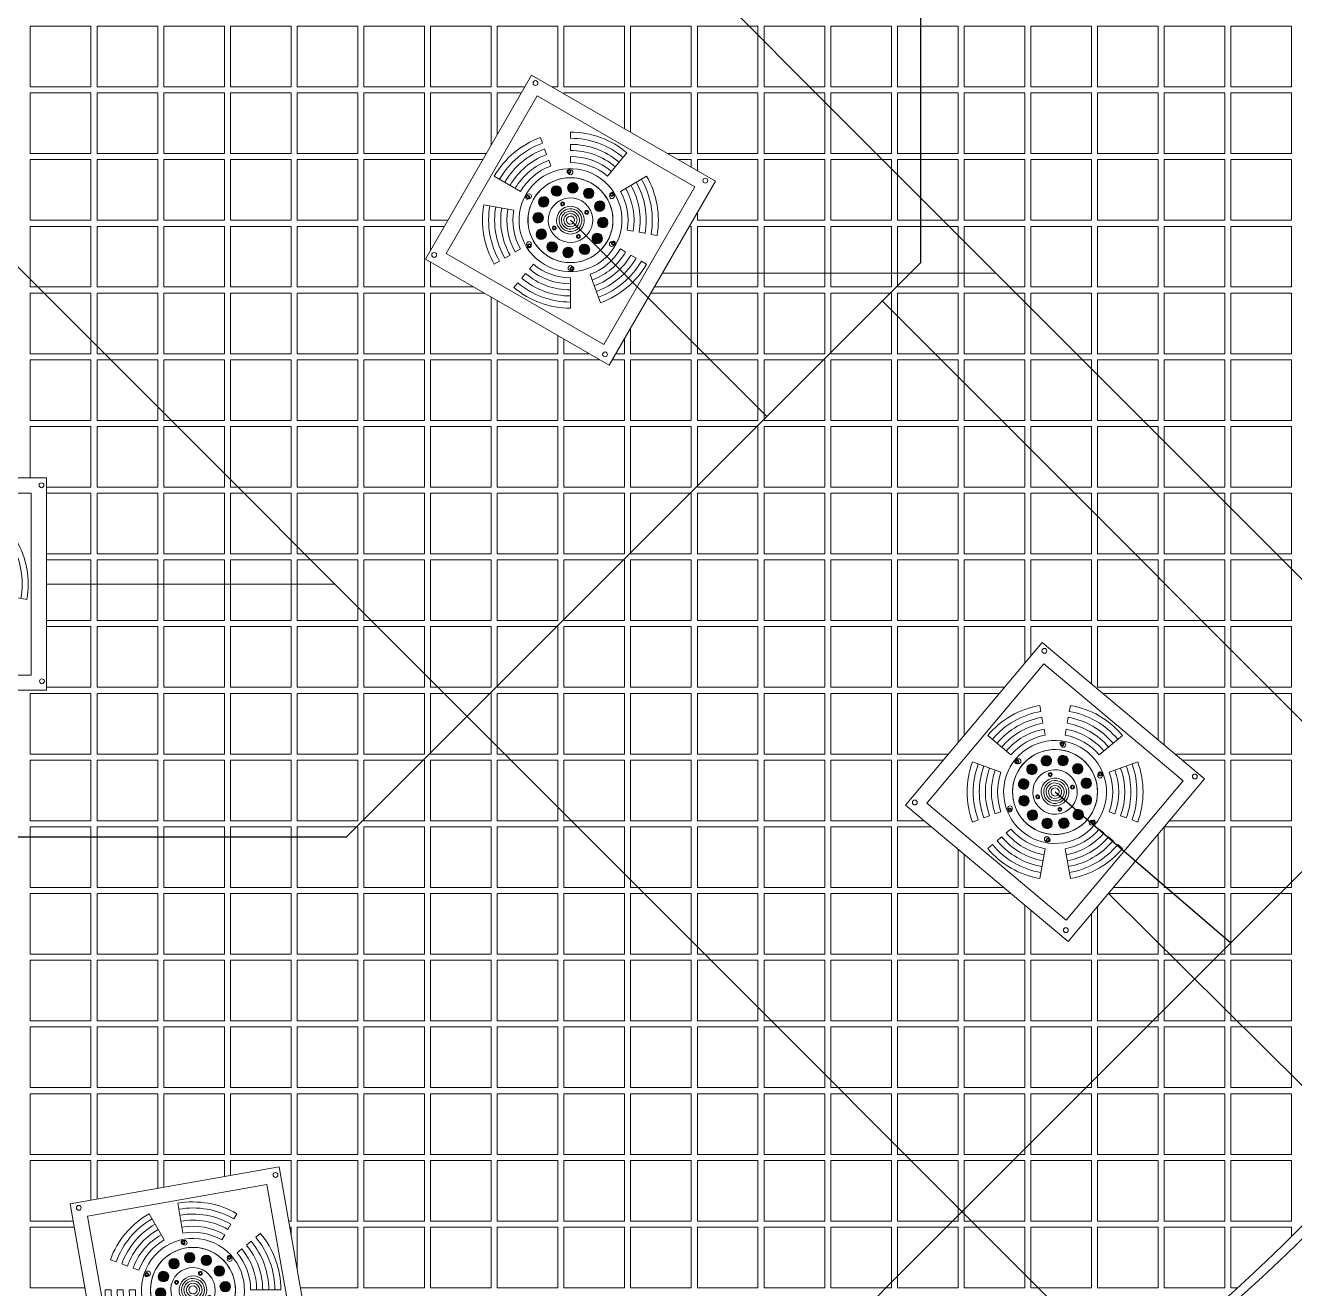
# Model space of a CAD drawing. Header units: millimetres. Extents: x -225363 to 347188, y -782467 to 813415.
# Drawn here: x 19087 to 21180, y 13338 to 15420 of the extents above; entities that cross this region are included whole.
import ezdxf

# ---------------------------------------------------------------- set-up
doc = ezdxf.new("R2010")
doc.units = ezdxf.units.MM
doc.set_wipeout_variables(frame=1)
doc.layers.add('0.04 Thu tràn', color=6, linetype='Continuous', lineweight=0)
doc.layers.add('Xref SCN', color=8, linetype='Continuous', lineweight=0)
doc.layers.add('0.06 Trả nước', color=3, linetype='Continuous')
pattern_1 = [(197, (-1424125.8, -442865.07), (-126.479246, -237.872866), [95.25, -285.75]), (287, (-1424185.26, -442833.45), (237.872866, -126.479246), [95.25, -285.75])]

# ---------------------------------------------------------------- blocks, each defined once
blk = doc.blocks.new('A$C799b0ee6')
at = {"layer": 'Xref SCN', "ltscale": 3}
for points in [[(3370, 2920), (3470, 2920), (3470, 2820), (3370, 2820)], [(3480, 2920), (3580, 2920), (3580, 2820), (3480, 2820)], [(3590, 2920), (3690, 2920), (3690, 2820), (3590, 2820)], [(3700, 2920), (3800, 2920), (3800, 2820), (3700, 2820)], [(3810, 2920), (3910, 2920), (3910, 2820), (3810, 2820)], [(3920, 2920), (4020, 2920), (4020, 2820), (3920, 2820)], [(4030, 2920), (4130, 2920), (4130, 2820), (4030, 2820)], [(4140, 2920), (4240, 2920), (4240, 2820), (4140, 2820)], [(4250, 2920), (4350, 2920), (4350, 2820), (4250, 2820)], [(4360, 2920), (4460, 2920), (4460, 2820), (4360, 2820)], [(4470, 2920), (4570, 2920), (4570, 2820), (4470, 2820)], [(4580, 2920), (4680, 2920), (4680, 2820), (4580, 2820)], [(4690, 2920), (4790, 2920), (4790, 2820), (4690, 2820)], [(4800, 2920), (4900, 2920), (4900, 2820), (4800, 2820)], [(4910, 2920), (5010, 2920), (5010, 2820), (4910, 2820)], [(5020, 2920), (5120, 2920), (5120, 2820), (5020, 2820)], [(5130, 2920), (5230, 2920), (5230, 2820), (5130, 2820)], [(5240, 2920), (5340, 2920), (5340, 2820), (5240, 2820)], [(5350, 2920), (5450, 2920), (5450, 2820), (5350, 2820)], [(3370, 2810), (3470, 2810), (3470, 2710), (3370, 2710)], [(3480, 2810), (3580, 2810), (3580, 2710), (3480, 2710)], [(3590, 2810), (3690, 2810), (3690, 2710), (3590, 2710)], [(3700, 2810), (3800, 2810), (3800, 2710), (3700, 2710)], [(3810, 2810), (3910, 2810), (3910, 2710), (3810, 2710)], [(3920, 2810), (4020, 2810), (4020, 2710), (3920, 2710)], [(4030, 2810), (4130, 2810), (4130, 2710), (4030, 2710)], [(4140, 2810), (4240, 2810), (4240, 2710), (4140, 2710)], [(4250, 2810), (4350, 2810), (4350, 2710), (4250, 2710)], [(4360, 2810), (4460, 2810), (4460, 2710), (4360, 2710)], [(4470, 2810), (4570, 2810), (4570, 2710), (4470, 2710)], [(4580, 2810), (4680, 2810), (4680, 2710), (4580, 2710)], [(4690, 2810), (4790, 2810), (4790, 2710), (4690, 2710)], [(4800, 2810), (4900, 2810), (4900, 2710), (4800, 2710)], [(4910, 2810), (5010, 2810), (5010, 2710), (4910, 2710)], [(5020, 2810), (5120, 2810), (5120, 2710), (5020, 2710)], [(5130, 2810), (5230, 2810), (5230, 2710), (5130, 2710)], [(5240, 2810), (5340, 2810), (5340, 2710), (5240, 2710)], [(5350, 2810), (5450, 2810), (5450, 2710), (5350, 2710)], [(3370, 2700), (3470, 2700), (3470, 2600), (3370, 2600)], [(3480, 2700), (3580, 2700), (3580, 2600), (3480, 2600)], [(3590, 2700), (3690, 2700), (3690, 2600), (3590, 2600)], [(3700, 2700), (3800, 2700), (3800, 2600), (3700, 2600)], [(3810, 2700), (3910, 2700), (3910, 2600), (3810, 2600)], [(3920, 2700), (4020, 2700), (4020, 2600), (3920, 2600)], [(4030, 2700), (4130, 2700), (4130, 2600), (4030, 2600)], [(4140, 2700), (4240, 2700), (4240, 2600), (4140, 2600)], [(4250, 2700), (4350, 2700), (4350, 2600), (4250, 2600)], [(4360, 2700), (4460, 2700), (4460, 2600), (4360, 2600)], [(4470, 2700), (4570, 2700), (4570, 2600), (4470, 2600)], [(4580, 2700), (4680, 2700), (4680, 2600), (4580, 2600)], [(4690, 2700), (4790, 2700), (4790, 2600), (4690, 2600)], [(4800, 2700), (4900, 2700), (4900, 2600), (4800, 2600)], [(4910, 2700), (5010, 2700), (5010, 2600), (4910, 2600)], [(5020, 2700), (5120, 2700), (5120, 2600), (5020, 2600)], [(5130, 2700), (5230, 2700), (5230, 2600), (5130, 2600)], [(5240, 2700), (5340, 2700), (5340, 2600), (5240, 2600)], [(5350, 2700), (5450, 2700), (5450, 2600), (5350, 2600)], [(3370, 2590), (3470, 2590), (3470, 2490), (3370, 2490)], [(3480, 2590), (3580, 2590), (3580, 2490), (3480, 2490)], [(3590, 2590), (3690, 2590), (3690, 2490), (3590, 2490)], [(3700, 2590), (3800, 2590), (3800, 2490), (3700, 2490)], [(3810, 2590), (3910, 2590), (3910, 2490), (3810, 2490)], [(3920, 2590), (4020, 2590), (4020, 2490), (3920, 2490)], [(4030, 2590), (4130, 2590), (4130, 2490), (4030, 2490)], [(4140, 2590), (4240, 2590), (4240, 2490), (4140, 2490)], [(4250, 2590), (4350, 2590), (4350, 2490), (4250, 2490)], [(4360, 2590), (4460, 2590), (4460, 2490), (4360, 2490)], [(4470, 2590), (4570, 2590), (4570, 2490), (4470, 2490)], [(4580, 2590), (4680, 2590), (4680, 2490), (4580, 2490)], [(4690, 2590), (4790, 2590), (4790, 2490), (4690, 2490)], [(4800, 2590), (4900, 2590), (4900, 2490), (4800, 2490)], [(4910, 2590), (5010, 2590), (5010, 2490), (4910, 2490)], [(5020, 2590), (5120, 2590), (5120, 2490), (5020, 2490)], [(5130, 2590), (5230, 2590), (5230, 2490), (5130, 2490)], [(5240, 2590), (5340, 2590), (5340, 2490), (5240, 2490)], [(5350, 2590), (5450, 2590), (5450, 2490), (5350, 2490)], [(3370, 2480), (3470, 2480), (3470, 2380), (3370, 2380)], [(3480, 2480), (3580, 2480), (3580, 2380), (3480, 2380)], [(3590, 2480), (3690, 2480), (3690, 2380), (3590, 2380)], [(3700, 2480), (3800, 2480), (3800, 2380), (3700, 2380)], [(3810, 2480), (3910, 2480), (3910, 2380), (3810, 2380)], [(3920, 2480), (4020, 2480), (4020, 2380), (3920, 2380)], [(4030, 2480), (4130, 2480), (4130, 2380), (4030, 2380)], [(4140, 2480), (4240, 2480), (4240, 2380), (4140, 2380)], [(4250, 2480), (4350, 2480), (4350, 2380), (4250, 2380)], [(4360, 2480), (4460, 2480), (4460, 2380), (4360, 2380)], [(4470, 2480), (4570, 2480), (4570, 2380), (4470, 2380)], [(4580, 2480), (4680, 2480), (4680, 2380), (4580, 2380)], [(4690, 2480), (4790, 2480), (4790, 2380), (4690, 2380)], [(4800, 2480), (4900, 2480), (4900, 2380), (4800, 2380)], [(4910, 2480), (5010, 2480), (5010, 2380), (4910, 2380)], [(5020, 2480), (5120, 2480), (5120, 2380), (5020, 2380)], [(5130, 2480), (5230, 2480), (5230, 2380), (5130, 2380)], [(5240, 2480), (5340, 2480), (5340, 2380), (5240, 2380)], [(5350, 2480), (5450, 2480), (5450, 2380), (5350, 2380)], [(3370, 2370), (3470, 2370), (3470, 2270), (3370, 2270)], [(3480, 2370), (3580, 2370), (3580, 2270), (3480, 2270)], [(3590, 2370), (3690, 2370), (3690, 2270), (3590, 2270)], [(3700, 2370), (3800, 2370), (3800, 2270), (3700, 2270)], [(3810, 2370), (3910, 2370), (3910, 2270), (3810, 2270)], [(3920, 2370), (4020, 2370), (4020, 2270), (3920, 2270)], [(4030, 2370), (4130, 2370), (4130, 2270), (4030, 2270)], [(4140, 2370), (4240, 2370), (4240, 2270), (4140, 2270)], [(4250, 2370), (4350, 2370), (4350, 2270), (4250, 2270)], [(4360, 2370), (4460, 2370), (4460, 2270), (4360, 2270)], [(4470, 2370), (4570, 2370), (4570, 2270), (4470, 2270)], [(4580, 2370), (4680, 2370), (4680, 2270), (4580, 2270)], [(4690, 2370), (4790, 2370), (4790, 2270), (4690, 2270)], [(4800, 2370), (4900, 2370), (4900, 2270), (4800, 2270)], [(4910, 2370), (5010, 2370), (5010, 2270), (4910, 2270)], [(5020, 2370), (5120, 2370), (5120, 2270), (5020, 2270)], [(5130, 2370), (5230, 2370), (5230, 2270), (5130, 2270)], [(5240, 2370), (5340, 2370), (5340, 2270), (5240, 2270)], [(5350, 2370), (5450, 2370), (5450, 2270), (5350, 2270)], [(3370, 2260), (3470, 2260), (3470, 2160), (3370, 2160)], [(3480, 2260), (3580, 2260), (3580, 2160), (3480, 2160)], [(3590, 2260), (3690, 2260), (3690, 2160), (3590, 2160)], [(3700, 2260), (3800, 2260), (3800, 2160), (3700, 2160)], [(3810, 2260), (3910, 2260), (3910, 2160), (3810, 2160)], [(3920, 2260), (4020, 2260), (4020, 2160), (3920, 2160)], [(4030, 2260), (4130, 2260), (4130, 2160), (4030, 2160)], [(4140, 2260), (4240, 2260), (4240, 2160), (4140, 2160)], [(4250, 2260), (4350, 2260), (4350, 2160), (4250, 2160)], [(4360, 2260), (4460, 2260), (4460, 2160), (4360, 2160)], [(4470, 2260), (4570, 2260), (4570, 2160), (4470, 2160)], [(4580, 2260), (4680, 2260), (4680, 2160), (4580, 2160)], [(4690, 2260), (4790, 2260), (4790, 2160), (4690, 2160)], [(4800, 2260), (4900, 2260), (4900, 2160), (4800, 2160)], [(4910, 2260), (5010, 2260), (5010, 2160), (4910, 2160)], [(5020, 2260), (5120, 2260), (5120, 2160), (5020, 2160)], [(5130, 2260), (5230, 2260), (5230, 2160), (5130, 2160)], [(5240, 2260), (5340, 2260), (5340, 2160), (5240, 2160)], [(5350, 2260), (5450, 2260), (5450, 2160), (5350, 2160)], [(3370, 2150), (3470, 2150), (3470, 2050), (3370, 2050)], [(3480, 2150), (3580, 2150), (3580, 2050), (3480, 2050)], [(3590, 2150), (3690, 2150), (3690, 2050), (3590, 2050)], [(3700, 2150), (3800, 2150), (3800, 2050), (3700, 2050)], [(3810, 2150), (3910, 2150), (3910, 2050), (3810, 2050)], [(3920, 2150), (4020, 2150), (4020, 2050), (3920, 2050)], [(4030, 2150), (4130, 2150), (4130, 2050), (4030, 2050)], [(4140, 2150), (4240, 2150), (4240, 2050), (4140, 2050)], [(4250, 2150), (4350, 2150), (4350, 2050), (4250, 2050)], [(4360, 2150), (4460, 2150), (4460, 2050), (4360, 2050)], [(4470, 2150), (4570, 2150), (4570, 2050), (4470, 2050)], [(4580, 2150), (4680, 2150), (4680, 2050), (4580, 2050)], [(4690, 2150), (4790, 2150), (4790, 2050), (4690, 2050)], [(4800, 2150), (4900, 2150), (4900, 2050), (4800, 2050)], [(4910, 2150), (5010, 2150), (5010, 2050), (4910, 2050)], [(5020, 2150), (5120, 2150), (5120, 2050), (5020, 2050)], [(5130, 2150), (5230, 2150), (5230, 2050), (5130, 2050)], [(5240, 2150), (5340, 2150), (5340, 2050), (5240, 2050)], [(5350, 2150), (5450, 2150), (5450, 2050), (5350, 2050)], [(3370, 2040), (3470, 2040), (3470, 1940), (3370, 1940)], [(3480, 2040), (3580, 2040), (3580, 1940), (3480, 1940)], [(3590, 2040), (3690, 2040), (3690, 1940), (3590, 1940)], [(3700, 2040), (3800, 2040), (3800, 1940), (3700, 1940)], [(3810, 2040), (3910, 2040), (3910, 1940), (3810, 1940)], [(3920, 2040), (4020, 2040), (4020, 1940), (3920, 1940)], [(4030, 2040), (4130, 2040), (4130, 1940), (4030, 1940)], [(4140, 2040), (4240, 2040), (4240, 1940), (4140, 1940)], [(4250, 2040), (4350, 2040), (4350, 1940), (4250, 1940)], [(4360, 2040), (4460, 2040), (4460, 1940), (4360, 1940)], [(4470, 2040), (4570, 2040), (4570, 1940), (4470, 1940)], [(4580, 2040), (4680, 2040), (4680, 1940), (4580, 1940)], [(4690, 2040), (4790, 2040), (4790, 1940), (4690, 1940)], [(4800, 2040), (4900, 2040), (4900, 1940), (4800, 1940)], [(4910, 2040), (5010, 2040), (5010, 1940), (4910, 1940)], [(5020, 2040), (5120, 2040), (5120, 1940), (5020, 1940)], [(5130, 2040), (5230, 2040), (5230, 1940), (5130, 1940)], [(5240, 2040), (5340, 2040), (5340, 1940), (5240, 1940)], [(5350, 2040), (5450, 2040), (5450, 1940), (5350, 1940)], [(3370, 1930), (3470, 1930), (3470, 1830), (3370, 1830)], [(3480, 1930), (3580, 1930), (3580, 1830), (3480, 1830)], [(3590, 1930), (3690, 1930), (3690, 1830), (3590, 1830)], [(3700, 1930), (3800, 1930), (3800, 1830), (3700, 1830)], [(3810, 1930), (3910, 1930), (3910, 1830), (3810, 1830)], [(3920, 1930), (4020, 1930), (4020, 1830), (3920, 1830)], [(4030, 1930), (4130, 1930), (4130, 1830), (4030, 1830)], [(4140, 1930), (4240, 1930), (4240, 1830), (4140, 1830)], [(4250, 1930), (4350, 1930), (4350, 1830), (4250, 1830)], [(4360, 1930), (4460, 1930), (4460, 1830), (4360, 1830)], [(4470, 1930), (4570, 1930), (4570, 1830), (4470, 1830)], [(4580, 1930), (4680, 1930), (4680, 1830), (4580, 1830)], [(4690, 1930), (4790, 1930), (4790, 1830), (4690, 1830)], [(4800, 1930), (4900, 1930), (4900, 1830), (4800, 1830)], [(4910, 1930), (5010, 1930), (5010, 1830), (4910, 1830)], [(5020, 1930), (5120, 1930), (5120, 1830), (5020, 1830)], [(5130, 1930), (5230, 1930), (5230, 1830), (5130, 1830)], [(5240, 1930), (5340, 1930), (5340, 1830), (5240, 1830)], [(5350, 1930), (5450, 1930), (5450, 1830), (5350, 1830)], [(3370, 1820), (3470, 1820), (3470, 1720), (3370, 1720)], [(3480, 1820), (3580, 1820), (3580, 1720), (3480, 1720)], [(3590, 1820), (3690, 1820), (3690, 1720), (3590, 1720)], [(3700, 1820), (3800, 1820), (3800, 1720), (3700, 1720)], [(3810, 1820), (3910, 1820), (3910, 1720), (3810, 1720)], [(3920, 1820), (4020, 1820), (4020, 1720), (3920, 1720)], [(4030, 1820), (4130, 1820), (4130, 1720), (4030, 1720)], [(4140, 1820), (4240, 1820), (4240, 1720), (4140, 1720)], [(4250, 1820), (4350, 1820), (4350, 1720), (4250, 1720)], [(4360, 1820), (4460, 1820), (4460, 1720), (4360, 1720)], [(4470, 1820), (4570, 1820), (4570, 1720), (4470, 1720)], [(4580, 1820), (4680, 1820), (4680, 1720), (4580, 1720)], [(4690, 1820), (4790, 1820), (4790, 1720), (4690, 1720)], [(4800, 1820), (4900, 1820), (4900, 1720), (4800, 1720)], [(4910, 1820), (5010, 1820), (5010, 1720), (4910, 1720)], [(5020, 1820), (5120, 1820), (5120, 1720), (5020, 1720)], [(5130, 1820), (5230, 1820), (5230, 1720), (5130, 1720)], [(5240, 1820), (5340, 1820), (5340, 1720), (5240, 1720)], [(5350, 1820), (5450, 1820), (5450, 1720), (5350, 1720)], [(3370, 1710), (3470, 1710), (3470, 1610), (3370, 1610)], [(3480, 1710), (3580, 1710), (3580, 1610), (3480, 1610)], [(3590, 1710), (3690, 1710), (3690, 1610), (3590, 1610)], [(3700, 1710), (3800, 1710), (3800, 1610), (3700, 1610)], [(3810, 1710), (3910, 1710), (3910, 1610), (3810, 1610)], [(3920, 1710), (4020, 1710), (4020, 1610), (3920, 1610)], [(4030, 1710), (4130, 1710), (4130, 1610), (4030, 1610)], [(4140, 1710), (4240, 1710), (4240, 1610), (4140, 1610)], [(4250, 1710), (4350, 1710), (4350, 1610), (4250, 1610)], [(4360, 1710), (4460, 1710), (4460, 1610), (4360, 1610)], [(4470, 1710), (4570, 1710), (4570, 1610), (4470, 1610)], [(4580, 1710), (4680, 1710), (4680, 1610), (4580, 1610)], [(4690, 1710), (4790, 1710), (4790, 1610), (4690, 1610)], [(4800, 1710), (4900, 1710), (4900, 1610), (4800, 1610)], [(4910, 1710), (5010, 1710), (5010, 1610), (4910, 1610)], [(5020, 1710), (5120, 1710), (5120, 1610), (5020, 1610)], [(5130, 1710), (5230, 1710), (5230, 1610), (5130, 1610)], [(5240, 1710), (5340, 1710), (5340, 1610), (5240, 1610)], [(5350, 1710), (5450, 1710), (5450, 1610), (5350, 1610)], [(3370, 1600), (3470, 1600), (3470, 1500), (3370, 1500)], [(3480, 1600), (3580, 1600), (3580, 1500), (3480, 1500)], [(3590, 1600), (3690, 1600), (3690, 1500), (3590, 1500)], [(3700, 1600), (3800, 1600), (3800, 1500), (3700, 1500)], [(3810, 1600), (3910, 1600), (3910, 1500), (3810, 1500)], [(3920, 1600), (4020, 1600), (4020, 1500), (3920, 1500)], [(4030, 1600), (4130, 1600), (4130, 1500), (4030, 1500)], [(4140, 1600), (4240, 1600), (4240, 1500), (4140, 1500)], [(4250, 1600), (4350, 1600), (4350, 1500), (4250, 1500)], [(4360, 1600), (4460, 1600), (4460, 1500), (4360, 1500)], [(4470, 1600), (4570, 1600), (4570, 1500), (4470, 1500)], [(4580, 1600), (4680, 1600), (4680, 1500), (4580, 1500)], [(4690, 1600), (4790, 1600), (4790, 1500), (4690, 1500)], [(4800, 1600), (4900, 1600), (4900, 1500), (4800, 1500)], [(4910, 1600), (5010, 1600), (5010, 1500), (4910, 1500)], [(5020, 1600), (5120, 1600), (5120, 1500), (5020, 1500)], [(5130, 1600), (5230, 1600), (5230, 1500), (5130, 1500)], [(5240, 1600), (5340, 1600), (5340, 1500), (5240, 1500)], [(5350, 1600), (5450, 1600), (5450, 1500), (5350, 1500)], [(3370, 1490), (3470, 1490), (3470, 1390), (3370, 1390)], [(3480, 1490), (3580, 1490), (3580, 1390), (3480, 1390)], [(3590, 1490), (3690, 1490), (3690, 1390), (3590, 1390)], [(3700, 1490), (3800, 1490), (3800, 1390), (3700, 1390)], [(3810, 1490), (3910, 1490), (3910, 1390), (3810, 1390)], [(3920, 1490), (4020, 1490), (4020, 1390), (3920, 1390)], [(4030, 1490), (4130, 1490), (4130, 1390), (4030, 1390)], [(4140, 1490), (4240, 1490), (4240, 1390), (4140, 1390)], [(4250, 1490), (4350, 1490), (4350, 1390), (4250, 1390)], [(4360, 1490), (4460, 1490), (4460, 1390), (4360, 1390)], [(4470, 1490), (4570, 1490), (4570, 1390), (4470, 1390)], [(4580, 1490), (4680, 1490), (4680, 1390), (4580, 1390)], [(4690, 1490), (4790, 1490), (4790, 1390), (4690, 1390)], [(4800, 1490), (4900, 1490), (4900, 1390), (4800, 1390)], [(4910, 1490), (5010, 1490), (5010, 1390), (4910, 1390)], [(5020, 1490), (5120, 1490), (5120, 1390), (5020, 1390)], [(5130, 1490), (5230, 1490), (5230, 1390), (5130, 1390)], [(5240, 1490), (5340, 1490), (5340, 1390), (5240, 1390)], [(5350, 1490), (5450, 1490), (5450, 1390), (5350, 1390)], [(3370, 1380), (3470, 1380), (3470, 1280), (3370, 1280)], [(3480, 1380), (3580, 1380), (3580, 1280), (3480, 1280)], [(3590, 1380), (3690, 1380), (3690, 1280), (3590, 1280)], [(3700, 1380), (3800, 1380), (3800, 1280), (3700, 1280)], [(3810, 1380), (3910, 1380), (3910, 1280), (3810, 1280)], [(3920, 1380), (4020, 1380), (4020, 1280), (3920, 1280)], [(4030, 1380), (4130, 1380), (4130, 1280), (4030, 1280)], [(4140, 1380), (4240, 1380), (4240, 1280), (4140, 1280)], [(4250, 1380), (4350, 1380), (4350, 1280), (4250, 1280)], [(4360, 1380), (4460, 1380), (4460, 1280), (4360, 1280)], [(4470, 1380), (4570, 1380), (4570, 1280), (4470, 1280)], [(4580, 1380), (4680, 1380), (4680, 1280), (4580, 1280)], [(4690, 1380), (4790, 1380), (4790, 1280), (4690, 1280)], [(4800, 1380), (4900, 1380), (4900, 1280), (4800, 1280)], [(4910, 1380), (5010, 1380), (5010, 1280), (4910, 1280)], [(5020, 1380), (5120, 1380), (5120, 1280), (5020, 1280)], [(5130, 1380), (5230, 1380), (5230, 1280), (5130, 1280)], [(5240, 1380), (5340, 1380), (5340, 1280), (5240, 1280)], [(5350, 1380), (5450, 1380), (5450, 1280), (5350, 1280)], [(3370, 1270), (3470, 1270), (3470, 1170), (3370, 1170)], [(3480, 1270), (3580, 1270), (3580, 1170), (3480, 1170)], [(3590, 1270), (3690, 1270), (3690, 1170), (3590, 1170)], [(3700, 1270), (3800, 1270), (3800, 1170), (3700, 1170)], [(3810, 1270), (3910, 1270), (3910, 1170), (3810, 1170)], [(3920, 1270), (4020, 1270), (4020, 1170), (3920, 1170)], [(4030, 1270), (4130, 1270), (4130, 1170), (4030, 1170)], [(4140, 1270), (4240, 1270), (4240, 1170), (4140, 1170)], [(4250, 1270), (4350, 1270), (4350, 1170), (4250, 1170)], [(4360, 1270), (4460, 1270), (4460, 1170), (4360, 1170)], [(4470, 1270), (4570, 1270), (4570, 1170), (4470, 1170)], [(4580, 1270), (4680, 1270), (4680, 1170), (4580, 1170)], [(4690, 1270), (4790, 1270), (4790, 1170), (4690, 1170)], [(4800, 1270), (4900, 1270), (4900, 1170), (4800, 1170)], [(4910, 1270), (5010, 1270), (5010, 1170), (4910, 1170)], [(5020, 1270), (5120, 1270), (5120, 1170), (5020, 1170)], [(5130, 1270), (5230, 1270), (5230, 1170), (5130, 1170)], [(5240, 1270), (5340, 1270), (5340, 1170), (5240, 1170)], [(5350, 1270), (5450, 1270), (5450, 1170), (5350, 1170)], [(3370, 1160), (3470, 1160), (3470, 1060), (3370, 1060)], [(3480, 1160), (3580, 1160), (3580, 1060), (3480, 1060)], [(3590, 1160), (3690, 1160), (3690, 1060), (3590, 1060)], [(3700, 1160), (3800, 1160), (3800, 1060), (3700, 1060)], [(3810, 1160), (3910, 1160), (3910, 1060), (3810, 1060)], [(3920, 1160), (4020, 1160), (4020, 1060), (3920, 1060)], [(4030, 1160), (4130, 1160), (4130, 1060), (4030, 1060)], [(4140, 1160), (4240, 1160), (4240, 1060), (4140, 1060)], [(4250, 1160), (4350, 1160), (4350, 1060), (4250, 1060)], [(4360, 1160), (4460, 1160), (4460, 1060), (4360, 1060)], [(4470, 1160), (4570, 1160), (4570, 1060), (4470, 1060)], [(4580, 1160), (4680, 1160), (4680, 1060), (4580, 1060)], [(4690, 1160), (4790, 1160), (4790, 1060), (4690, 1060)], [(4800, 1160), (4900, 1160), (4900, 1060), (4800, 1060)], [(4910, 1160), (5010, 1160), (5010, 1060), (4910, 1060)], [(5020, 1160), (5120, 1160), (5120, 1060), (5020, 1060)], [(5130, 1160), (5230, 1160), (5230, 1060), (5130, 1060)], [(5240, 1160), (5340, 1160), (5340, 1060), (5240, 1060)], [(5350, 1160), (5450, 1160), (5450, 1060), (5350, 1060)], [(3370, 1050), (3470, 1050), (3470, 950), (3370, 950)], [(3480, 1050), (3580, 1050), (3580, 950), (3480, 950)], [(3590, 1050), (3690, 1050), (3690, 950), (3590, 950)], [(3700, 1050), (3800, 1050), (3800, 950), (3700, 950)], [(3810, 1050), (3910, 1050), (3910, 950), (3810, 950)], [(3920, 1050), (4020, 1050), (4020, 950), (3920, 950)], [(4030, 1050), (4130, 1050), (4130, 950), (4030, 950)], [(4140, 1050), (4240, 1050), (4240, 950), (4140, 950)], [(4250, 1050), (4350, 1050), (4350, 950), (4250, 950)], [(4360, 1050), (4460, 1050), (4460, 950), (4360, 950)], [(4470, 1050), (4570, 1050), (4570, 950), (4470, 950)], [(4580, 1050), (4680, 1050), (4680, 950), (4580, 950)], [(4690, 1050), (4790, 1050), (4790, 950), (4690, 950)], [(4800, 1050), (4900, 1050), (4900, 950), (4800, 950)], [(4910, 1050), (5010, 1050), (5010, 950), (4910, 950)], [(5020, 1050), (5120, 1050), (5120, 950), (5020, 950)], [(5130, 1050), (5230, 1050), (5230, 950), (5130, 950)], [(5240, 1050), (5340, 1050), (5340, 950), (5240, 950)], [(5350, 1050), (5450, 1050), (5450, 950), (5350, 950)], [(3370, 940), (3470, 940), (3470, 840), (3370, 840)], [(3480, 940), (3580, 940), (3580, 840), (3480, 840)], [(3590, 940), (3690, 940), (3690, 840), (3590, 840)], [(3700, 940), (3800, 940), (3800, 840), (3700, 840)], [(3810, 940), (3910, 940), (3910, 840), (3810, 840)], [(3920, 940), (4020, 940), (4020, 840), (3920, 840)], [(4030, 940), (4130, 940), (4130, 840), (4030, 840)], [(4140, 940), (4240, 940), (4240, 840), (4140, 840)], [(4250, 940), (4350, 940), (4350, 840), (4250, 840)], [(4360, 940), (4460, 940), (4460, 840), (4360, 840)], [(4470, 940), (4570, 940), (4570, 840), (4470, 840)], [(4580, 940), (4680, 940), (4680, 840), (4580, 840)], [(4690, 940), (4790, 940), (4790, 840), (4690, 840)], [(4800, 940), (4900, 940), (4900, 840), (4800, 840)], [(4910, 940), (5010, 940), (5010, 840), (4910, 840)], [(5020, 940), (5120, 940), (5120, 840), (5020, 840)], [(5130, 940), (5230, 940), (5230, 840), (5130, 840)], [(5240, 940), (5340, 940), (5340, 840), (5240, 840)]]:
    blk.add_lwpolyline(points, close=True, dxfattribs=at)
blk.add_lwpolyline([(5361.1, 840), (5350, 840), (5350, 940), (5450, 940), (5450, 924.6)], dxfattribs=at)
at = {"layer": 'Xref SCN'}
blk.add_circle((3200, 3200), 3200, dxfattribs=at)
blk = doc.blocks.new('A$C1eec7c62')
blk.add_wipeout([(0, 350), (350, 350), (350, 0), (0, 0)]).dxf.layer = 'Xref SCN'
at = {"layer": 'Xref SCN'}
h = blk.add_hatch(color=256, dxfattribs=at)
edge = h.paths.add_edge_path()
edge.add_ellipse((151.8, 223.1), major_axis=(-6.6, 4.5), ratio=1, start_angle=0, end_angle=360)
h = blk.add_hatch(color=256, dxfattribs=at)
edge = h.paths.add_edge_path()
edge.add_ellipse((179, 228.3), major_axis=(-6.6, 4.5), ratio=1, start_angle=0, end_angle=360)
h = blk.add_hatch(color=256, dxfattribs=at)
edge = h.paths.add_edge_path()
edge.add_ellipse((130.9, 205.1), major_axis=(-6.6, 4.5), ratio=1, start_angle=0, end_angle=360)
h = blk.add_hatch(color=256, dxfattribs=at)
edge = h.paths.add_edge_path()
edge.add_ellipse((205.1, 219.1), major_axis=(-6.6, 4.5), ratio=1, start_angle=0, end_angle=360)
h = blk.add_hatch(color=256, dxfattribs=at)
edge = h.paths.add_edge_path()
edge.add_ellipse((223.1, 198.2), major_axis=(-6.6, 4.5), ratio=1, start_angle=0, end_angle=360)
h = blk.add_hatch(color=256, dxfattribs=at)
edge = h.paths.add_edge_path()
edge.add_ellipse((121.7, 179), major_axis=(-6.6, 4.5), ratio=1, start_angle=0, end_angle=360)
h = blk.add_hatch(color=256, dxfattribs=at)
edge = h.paths.add_edge_path()
edge.add_ellipse((228.3, 171), major_axis=(-6.6, 4.5), ratio=1, start_angle=0, end_angle=360)
h = blk.add_hatch(color=256, dxfattribs=at)
edge = h.paths.add_edge_path()
edge.add_ellipse((126.9, 151.8), major_axis=(-6.6, 4.5), ratio=1, start_angle=0, end_angle=360)
h = blk.add_hatch(color=256, dxfattribs=at)
edge = h.paths.add_edge_path()
edge.add_ellipse((219.1, 144.9), major_axis=(-6.6, 4.5), ratio=1, start_angle=0, end_angle=360)
h = blk.add_hatch(color=256, dxfattribs=at)
edge = h.paths.add_edge_path()
edge.add_ellipse((144.9, 130.9), major_axis=(-6.6, 4.5), ratio=1, start_angle=0, end_angle=360)
h = blk.add_hatch(color=256, dxfattribs=at)
edge = h.paths.add_edge_path()
edge.add_ellipse((171, 121.7), major_axis=(-6.6, 4.5), ratio=1, start_angle=0, end_angle=360)
h = blk.add_hatch(color=256, dxfattribs=at)
edge = h.paths.add_edge_path()
edge.add_ellipse((198.2, 126.9), major_axis=(-6.6, 4.5), ratio=1, start_angle=0, end_angle=360)
for p, q in [((0, 350), (350, 350)), ((350, 0), (350, 350)), ((355, 350), (355, 350)), ((355, 350), (355, 350)), ((236.1, 247.8), (268.2, 286.1)), ((170.7, 256.3), (170.5, 254.2)), ((170.5, 254.2), (172.3, 253)), ((172.6, 257.2), (170.7, 256.3)), ((172.3, 253), (174.2, 253.9)), ((174.3, 256), (172.6, 257.2)), ((174.2, 253.9), (174.3, 256)), ((92.7, 222.5), (49.4, 247.5)), ((257.3, 222.5), (300.6, 247.5)), ((102.6, 214), (102.4, 211.9)), ((102.4, 211.9), (104.2, 210.7)), ((104.5, 215), (102.6, 214)), ((104.2, 210.7), (106.1, 211.6)), ((106.2, 213.8), (104.5, 215)), ((106.1, 211.6), (106.2, 213.8)), ((241.4, 218.5), (241.2, 216.4)), ((241.2, 216.4), (242.9, 215.2)), ((243.3, 219.4), (241.4, 218.5)), ((242.9, 215.2), (244.9, 216.1)), ((245, 218.2), (243.3, 219.4)), ((244.9, 216.1), (245, 218.2)), ((81.4, 191.5), (32.2, 200.2)), ((149.5, 193.7), (148.3, 192)), ((148.3, 192), (149.2, 190)), ((149.2, 190), (151.3, 189.9)), ((151.6, 193.5), (149.5, 193.7)), ((151.3, 189.9), (152.5, 191.6)), ((152.5, 191.6), (151.6, 193.5)), ((190, 200.8), (189.9, 198.7)), ((189.9, 198.7), (191.6, 197.5)), ((191.9, 201.7), (190, 200.8)), ((191.6, 197.5), (193.5, 198.4)), ((193.7, 200.5), (191.9, 201.7)), ((193.5, 198.4), (193.7, 200.5)), ((156.5, 151.6), (156.3, 149.5)), ((156.3, 149.5), (158, 148.3)), ((158.4, 152.5), (156.5, 151.6)), ((158, 148.3), (160, 149.2)), ((160.1, 151.3), (158.4, 152.5)), ((160, 149.2), (160.1, 151.3)), ((198.7, 160.1), (197.5, 158.4)), ((197.5, 158.4), (198.4, 156.5)), ((198.4, 156.5), (200.5, 156.3)), ((200.8, 160), (198.7, 160.1)), ((200.5, 156.3), (201.7, 158.1)), ((201.7, 158.1), (200.8, 160)), ((105.1, 133.9), (105, 131.8)), ((105, 131.8), (106.7, 130.6)), ((107.1, 134.8), (105.1, 133.9)), ((106.7, 130.6), (108.6, 131.5)), ((108.8, 133.6), (107.1, 134.8)), ((108.6, 131.5), (108.8, 133.6)), ((243.9, 138.4), (243.8, 136.2)), ((243.8, 136.2), (245.5, 135)), ((245.8, 139.3), (243.9, 138.4)), ((245.5, 135), (247.4, 136)), ((247.6, 138.1), (245.8, 139.3)), ((247.4, 136), (247.6, 138.1)), ((175.8, 96.1), (175.7, 94)), ((175.7, 94), (177.4, 92.8)), ((177.7, 97), (175.8, 96.1)), ((177.4, 92.8), (179.3, 93.7)), ((179.5, 95.8), (177.7, 97)), ((179.3, 93.7), (179.5, 95.8)), ((207.5, 85.7), (224.6, 38.7)), ((175, 80), (175, 30)), ((0, 0), (350, 0))]:
    blk.add_line(p, q, dxfattribs=at)
for points in [[(0, 350), (350, 350), (350, 0), (0, 0), (0, 350)], [(175, 320), (175, 310)], [(125.4, 311.3), (128.8, 301.9)], [(175, 300), (175, 290)], [(132.2, 292.5), (135.7, 283.1)], [(139.1, 273.7), (142.5, 264.3)], [(175, 280), (175, 270)], [(278.4, 156.8), (268.6, 158.5)], [(298.1, 153.3), (288.3, 155)], [(317.8, 149.8), (307.9, 151.6)], [(84.1, 122.5), (92.7, 127.5)], [(265.9, 122.5), (257.3, 127.5)], [(49.4, 102.5), (58.1, 107.5)], [(66.7, 112.5), (75.4, 117.5)], [(283.3, 112.5), (274.6, 117.5)], [(300.6, 102.5), (291.9, 107.5)], [(94.6, 79.2), (101.1, 86.9)], [(107.5, 94.6), (113.9, 102.2)], [(81.8, 63.9), (88.2, 71.6)]]:
    blk.add_lwpolyline(points, dxfattribs=at)
at = {"layer": 'Xref SCN', "ltscale": 0.2}
blk.add_lwpolyline([(25, 325), (325, 325), (325, 25), (25, 25)], close=True, dxfattribs=at)
at = {"layer": 'Xref SCN'}
for centre, radius in [((7.4, 335.1), 4), ((338.1, 335.1), 4), ((175, 253.9), 4), ((175, 175), 70), ((106.6, 214.5), 4), ((243.4, 214.5), 4), ((106.6, 135.5), 4), ((243.4, 135.5), 4), ((175, 96.1), 4), ((8.1, 12), 4), ((337, 9), 4)]:
    blk.add_circle(centre, radius, dxfattribs=at)
for radius, start, end in [(145, 50.0002, 90), (145, 109.9999, 150.0001), (135, 109.9999, 150.0001), (135, 50.0002, 90), (125, 50.0002, 90), (125, 109.9999, 150.0001), (115, 109.9999, 150.0001), (105, 109.9999, 150.0001), (115, 50.0002, 90), (105, 50.0002, 90), (95, 109.9999, 150.0001), (95, 50.0002, 90), (115, 350.0001, 29.9999), (125, 350.0001, 29.9999), (135, 350.0001, 29.9999), (145, 350.0001, 29.9999), (95, 350.0001, 29.9999), (105, 350.0001, 29.9999), (145, 170.0001, 209.9999), (135, 170.0001, 209.9999), (125, 170.0001, 209.9999), (115, 170.0001, 209.9999), (105, 170.0001, 209.9999), (95, 170.0001, 209.9999), (95, 289.9999, 330.0001), (105, 289.9999, 330.0001), (115, 289.9999, 330.0001), (125, 289.9999, 330.0001), (135, 289.9999, 330.0001), (115, 230.0002, 270), (105, 230.0002, 270), (95, 230.0002, 270), (145, 289.9999, 330.0001), (145, 230.0002, 270), (135, 230.0002, 270), (125, 230.0002, 270)]:
    blk.add_arc((175, 175), radius, start, end, dxfattribs=at)
for centre, major_axis, start_param, end_param in [((175, 175), (-70.1, 47.8), 0.000003, 6.283188), ((175, 175), (-57.9, 39.5), 0.000003, 6.283188), ((172.4, 255.1), (-2.65, 1.81), -0.000044, 6.283141), ((151.8, 223.1), (-7.13, 4.86), -1.475791678839933e-05, 6.283170549262798), ((179, 228.3), (-7.13, 4.86), -0.000014, 6.283171), ((104.3, 212.8), (-2.65, 1.81), -5.868028889799426e-05, 6.283126626890688), ((130.9, 205.1), (-7.13, 4.86), 0.000026, 6.283211), ((175, 175), (-30.3, 20.7), -0.000005, 6.28318), ((205.1, 219.1), (-7.13, 4.86), 0.000026, 6.283211), ((243.1, 217.3), (-2.65, 1.81), 0.000045, 6.28323), ((121.7, 179), (-7.13, 4.86), -0.00001, 6.283175), ((150.4, 191.8), (-2.65, 1.81), -0.000044, 6.283141), ((175, 175), (-18.9, 12.9), -0.000003, 6.283182), ((175, 175), (-15.6, 10.6), 7.286986740018264e-06, 6.283192594166326), ((175, 175), (-12.3, 8.4), -0.000003, 6.283182), ((191.8, 199.6), (-2.65, 1.81), 0.000045, 6.28323), ((223.1, 198.2), (-7.13, 4.86), -0.000019, 6.283166), ((175, 175), (-8.92, 6.09), 1.922862289727156e-05, 6.283204535802484), ((175, 175), (-5.58, 3.81), 5.369205818617218e-06, 6.283190676385405), ((228.3, 171), (-7.13, 4.86), 0.000026, 6.283211), ((126.9, 151.8), (-7.13, 4.86), 0.000026, 6.283211), ((158.2, 150.4), (-2.65, 1.81), 0.000031, 6.283216), ((199.6, 158.2), (-2.65, 1.81), 0.000045, 6.28323), ((219.1, 144.9), (-7.13, 4.86), -0.000014, 6.283171), ((106.9, 132.7), (-2.65, 1.81), -4.668868484158928e-05, 6.283138618494744), ((144.9, 130.9), (-7.13, 4.86), -0.000019, 6.283166), ((171, 121.7), (-7.13, 4.86), 0.000014, 6.283199), ((198.2, 126.9), (-7.13, 4.86), -1.380038722897936e-05, 6.283171506792357), ((245.7, 137.2), (-2.65, 1.81), -0.000044, 6.283141), ((177.6, 94.9), (-2.65, 1.81), -0.000044, 6.283141)]:
    blk.add_ellipse(centre, major_axis=major_axis, ratio=1, start_param=start_param, end_param=end_param, dxfattribs=at)
at = {"layer": 'Xref SCN', "ltscale": 300}
for centre, start_param, end_param in [((151.8, 223.1), -0.415302, 5.867883), ((179, 228.3), -0.938898, 5.344287), ((130.9, 205.1), 0.108264, 6.391449), ((205.1, 219.1), -1.462493555558416, 4.82069175162117), ((223.1, 198.2), 4.297085, 10.58027), ((121.7, 179), 0.6318992119766498, 6.915084519156236), ((228.3, 171), 3.773489, 10.056674), ((126.9, 151.8), 1.155512, 7.438697), ((219.1, 144.9), 3.249895256356988, 9.533080563536574), ((144.9, 130.9), 1.679084, 7.962269), ((171, 121.7), 2.202694423981698, 8.485879731161283), ((198.2, 126.9), 2.726291, 9.009476)]:
    blk.add_ellipse(centre, major_axis=(-6.6, 4.5), ratio=1, start_param=start_param, end_param=end_param, dxfattribs=at)
blk = doc.blocks.new('*U72')
at = {"layer": 'Xref SCN', "ltscale": 3}
blk.add_blockref('A$C1eec7c62', (-177.5, -175), dxfattribs=at)
blk = doc.blocks.new('*U73')
at = {"layer": 'Xref SCN', "lineweight": -2}
for p, rotation in [((1256926.6, 375459), 160), ((1258568.3, 375457.3), 200)]:
    blk.add_blockref('*U72', p, dxfattribs=dict(at, rotation=rotation))
blk = doc.blocks.new('*U70')
at = {"layer": 'Xref SCN', "ltscale": 3}
blk.add_blockref('A$C1eec7c62', (-177.5, -175), dxfattribs=at)
blk = doc.blocks.new('*U71')
at = {"layer": 'Xref SCN', "lineweight": -2}
for p, rotation in [((1258787.8, 377111.3), 239.9999999999999), ((1257747.3, 376513.4), 180)]:
    blk.add_blockref('*U70', p, dxfattribs=dict(at, rotation=rotation))
blk = doc.blocks.new('A$C2f154b3d')
at = {"layer": 'Xref SCN'}
for radius in [3500, 3200]:
    blk.add_circle((3500, 3500), radius, dxfattribs=at)
at = {"layer": 'Xref SCN', "ltscale": 3}
blk.add_blockref('A$C799b0ee6', (278.5, 299.9), dxfattribs=at)
at = {"layer": 'Xref SCN', "rotation": 30}
blk.add_blockref('*U73', (-896886.6, -952484.3), dxfattribs=at)
at = {"layer": 'Xref SCN'}
blk.add_blockref('*U71', (-1254249.8, -374213.4), dxfattribs=at)
blk = doc.blocks.new('A$C5a1e36a9')
at = {"layer": 'Xref SCN'}
blk.add_circle((5016.6, 5016.6), 5016.6, dxfattribs=at)
blk = doc.blocks.new('A$C997e597b')
at = {"layer": 'Xref SCN'}
blk.add_circle((15258.6, 9923.8), 5016.6, dxfattribs=at)
blk = doc.blocks.new('Xref SCN')
at = {"layer": 'Xref SCN', "ltscale": 3}
blk.add_blockref('A$C2f154b3d', (-3500, -3500), dxfattribs=at)
h = blk.add_hatch(dxfattribs=at)
h.set_pattern_fill('CROSS', color=256, scale=30, angle=197)
h.set_pattern_definition(pattern_1)
edge = h.paths.add_edge_path()
edge.add_arc((2267.4, -6083), 1150, 110.6378, 180.3856)
edge.add_line((1117.5, -6090.7), (1124.4, -7115.5))
edge.add_arc((2274.3, -7107.7), 1150, 180.3856, 270.3856)
edge.add_line((2282.1, -8257.7), (21549.9, -8127.6))
edge.add_arc((21542.2, -6977.6), 1150, 270.3853, 360.4402)
edge.add_line((22692.1, -6968.7), (22692.2, -2095.9))
edge.add_arc((21542.2, -2104.7), 1150, 0.4404, 90.3856)
edge.add_line((21534.5, -954.8), (6081.9, -1059))
edge.add_arc((6089.6, -2209), 1150, 90.3854, 160.1332)
edge.add_arc((-23.6, -0.1), 5350, 290.6378, 340.1333, ccw=False)
edge = h.paths.add_edge_path()
edge.add_arc((21542.2, 18280.2), 1150, 0.4403, 104.3699, ccw=False)
edge.add_line((22692.2, 18289), (22692.2, 2404))
edge.add_arc((21542.2, 2395.2), 1150, -89.6144, 0.4403, ccw=False)
edge.add_line((21549.9, 1245.2), (6067.1, 1140.9))
edge.add_arc((6059.3, 2290.9), 1150, 200.6378, 270.3855, ccw=False)
edge.add_arc((-23.6, -0.1), 5350, 20.6378, 28.5953)
edge.add_arc((5234.3, 2862.4), 636.6, 160.1438, 208.3076, ccw=False)
edge.add_arc((7788.2, 2340.3), 3237.9, 44.3307, 166.8197, ccw=False)
edge.add_arc((13743.2, 8157.8), 5087.1, 224.3307, 255.0649)
edge.add_arc((13751.1, 8258.8), 5186.7, 255.2685, 275.8245)
edge.add_arc((13743.2, 8157.8), 5087.1, 276.028, 352.804)
edge.add_arc((13366.1, 8136.4), 5458.9, 353.5222, 372.9617)
edge.add_arc((13743.2, 8157.8), 5087.1, 13.6798, 75.7266)
edge.add_arc((16202.1, 17226.1), 4310.1, 184.5429, 253.7688, ccw=False)
edge.add_arc((12055.2, 16895.7), 150, 104.4177, 184.1801, ccw=False)
edge.add_line((12017.8, 17040.9), (21256.8, 19394.2))
h = blk.add_hatch(dxfattribs=at)
h.set_pattern_fill('CROSS', color=256, scale=30, angle=197)
h.set_pattern_definition(pattern_1)
edge = h.paths.add_edge_path()
edge.add_line((10158.3, 16567.3), (1851.3, 14451.4))
edge.add_arc((2136.7, 13337.4), 1150, 104.3699, 180.3856)
edge.add_line((986.8, 13329.7), (1035.4, 6105.3))
edge.add_arc((2185.4, 6113.1), 1150, 180.3856, 250.1333)
edge.add_arc((-23.6, -0.1), 5350, 54.441, 70.1333, ccw=False)
edge.add_arc((3168.4, 4685.8), 343.2, 256.3943, 333.3422)
edge.add_arc((7788.2, 2340.3), 4837.9, 44.3307, 153.0645, ccw=False)
edge.add_arc((13743.2, 8157.8), 3487.1, 224.3307, 435.8788)
edge.add_arc((16212.7, 17236.7), 5922.7, 187.71586, 254.13812, ccw=False)
edge.add_arc((10541.9, 16468.3), 200, 187.6327, 187.7159, ccw=False)
edge.add_arc((10195, 16421.9), 150, 7.6327, 104.1621)
edge = h.paths.add_edge_path()
edge.add_arc((-13757.9, 9268.2), 1150, 104.3599, 180.4403)
edge.add_line((-14907.8, 9259.4), (-14907.8, 2149))
edge.add_arc((-13757.9, 2157.9), 1150, 180.4403, 270.3856)
edge.add_line((-13750.1, 1007.9), (-6129, 1058.9))
edge.add_arc((-6136.7, 2208.8), 1150, 270.3859, 340.1337)
edge.add_arc((-23.6, -0.1), 5350, 110.6378, 160.1333, ccw=False)
edge.add_arc((-2314.5, 6082.8), 1150, 290.6378, 360.3856)
edge.add_line((-1164.6, 6090.5), (-1205.6, 12195.1))
edge.add_arc((-2355.6, 12187.3), 1150, 0.3856, 104.3599)
edge.add_line((-2640.8, 13301.4), (-14043.1, 10382.3))
edge = h.paths.add_edge_path()
edge.add_line((-13750.1, -8364.8), (-2217.8, -8288))
edge.add_arc((-2225.6, -7138), 1150, 270.3861, 360.3861)
edge.add_line((-1075.6, -7130.3), (-1082.5, -6105.5))
edge.add_arc((-2232.5, -6113.2), 1150, 0.3856, 70.1333)
edge.add_arc((-23.6, -0.1), 5350, 200.6378, 250.1333, ccw=False)
edge.add_arc((-6106.4, -2291.1), 1150, 20.6378, 90.3856)
edge.add_line((-6114.2, -1141.1), (-13765.6, -1192.1))
edge.add_arc((-13757.8, -2342), 1150, 90.3861, 180.441)
edge.add_line((-14907.8, -2350.9), (-14907.8, -7223.7))
edge.add_arc((-13757.9, -7214.9), 1150, 180.4404, 270.3856)
edge.add_arc((-13747.8, -8714.8), 350, 90.3818, 90.3856, ccw=False)
at = {"layer": 'Xref SCN'}
blk.add_lwpolyline([(1738.7, -4679.2, 0.314089), (767.5, -6093), (774.4, -7117.8, 0.414214), (2284.4, -8607.7), (21552.3, -8477.5, 0.414214), (23042.1, -6967.5), (23042.2, -2094.7, 0.414214), (21532.1, -604.8), (6079.5, -709, 0.314089), (4678.9, -1699.2, -0.219386), (1738.7, -4679.2)], format="xyb", dxfattribs=at)
for points in [[(1791.6, -4819.6, 0.314089), (917.5, -6092), (924.4, -7116.8, 0.414214), (2283.4, -8457.7), (21551.2, -8327.5, 0.41432), (22892.1, -6968), (22892.2, -2095.2, 0.414107), (21533.1, -754.8), (6080.5, -859, 0.314089), (4820, -1750.2, -0.219386)], [(1862.1, -5006.8, 0.314089), (1117.5, -6090.7), (1124.4, -7115.5, 0.414214), (2282.1, -8257.7), (21549.9, -8127.6, 0.414494), (22692.1, -6968.7), (22692.2, -2095.9, 0.413933), (21534.5, -954.8), (6081.9, -1059, 0.314089), (5008, -1818.2, -0.219386)]]:
    blk.add_lwpolyline(points, format="xyb", close=True, dxfattribs=at)
for radius in [5016.6, 3500, 3200]:
    blk.add_circle((0, 0), radius, dxfattribs=at)
at = {"layer": 'Xref SCN', "ltscale": 3}
for name, p in [('A$C997e597b', (-15258.6, -9923.8)), ('A$C5a1e36a9', (-5016.6, -5016.6))]:
    blk.add_blockref(name, p, dxfattribs=at)

msp = doc.modelspace()

# ---------------------------------------------------------------- block references
msp.add_blockref('Xref SCN', (18946.5, 15699))

# ---------------------------------------------------------------- next in the draw order: linework, layer by layer
at = {"layer": '0.04 Thu tràn'}
for points in [[(21673.8, 14025.1), (18975, 16724)], [(19035, 15524), (19035, 15060.9), (20917.7, 13178.2)], [(20137.3, 15011.5), (20687.5, 15011.5)], [(19121.5, 14499), (19596.9, 14499)], [(20873, 13988.9), (21318.3, 13547.9)]]:
    msp.add_lwpolyline(points, dxfattribs=at)
at = {"layer": '0.06 Trả nước'}
for points in [[(17798.5, 18470.6), (16174.9, 16847), (16174.9, 14550.9), (17798.5, 12927.3), (20094.6, 12927.3), (21718.2, 14550.9), (21718.2, 16847), (20094.6, 18470.6)], [(18276.8, 17315.8), (17329.7, 16368.7), (17329.7, 15029.3), (18276.8, 14082.2), (19616.2, 14082.2), (20563.3, 15029.3), (20563.3, 16368.7), (19616.2, 17315.8)]]:
    msp.add_lwpolyline(points, close=True, dxfattribs=at)
for points in [[(19985.8, 15099), (20309.4, 14775.4)], [(29419.7, 13912.6), (29419.7, 14052.3), (21413.4, 14052.3), (20499.8, 14965.8)], [(20785, 14156.3), (21075, 13907.8)]]:
    msp.add_lwpolyline(points, dxfattribs=at)

doc.saveas('drawing.dxf')
